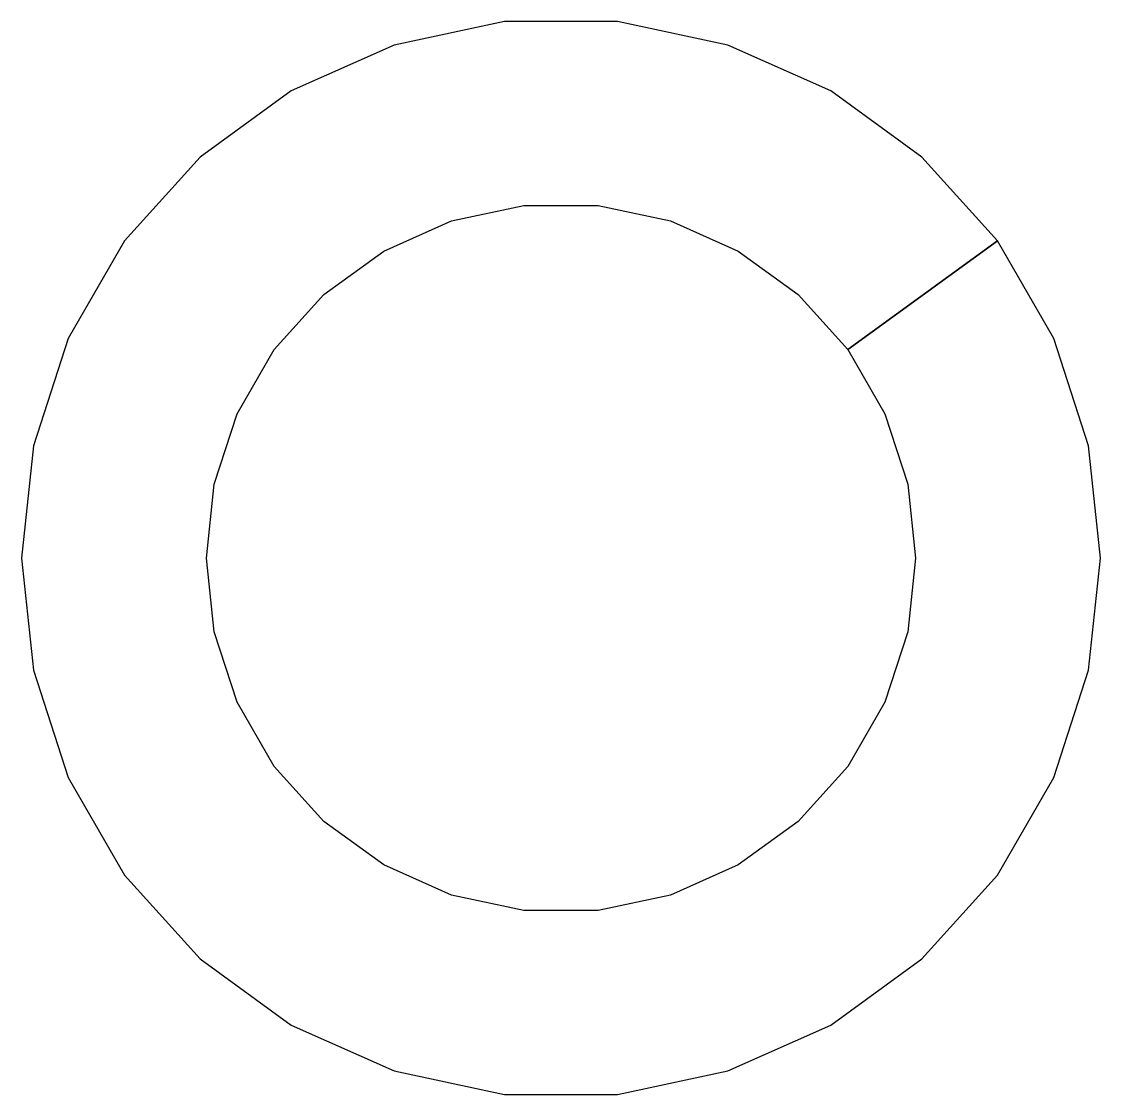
# Model space of a CAD drawing. Extents: x -1.75 to 1.75, y -1.74 to 1.74.
import ezdxf

# ---------------------------------------------------------------- set-up
doc = ezdxf.new("R2010")
doc.units = 0
doc.layers.add('Top', color=5, linetype='CONTINUOUS')

msp = doc.modelspace()

# ---------------------------------------------------------------- linework, layer by layer
at = {"layer": 'Top', "linetype": 'CONTINUOUS'}
msp.add_lwpolyline([(1.75, 0), (1.7118, 0.3638), (1.5987, 0.7118), (1.4158, 1.0286), (0.9304, 0.676), (0.9304, 0.676), (1.0506, 0.4677), (1.1249, 0.2391), (1.15, 0), (1.1249, -0.2391), (1.0506, -0.4677), (0.9304, -0.676), (0.7695, -0.8546), (0.575, -0.9959), (0.3554, -1.0937), (0.1202, -1.1437), (-0.1202, -1.1437), (-0.3554, -1.0937), (-0.575, -0.9959), (-0.7695, -0.8546), (-0.9304, -0.676), (-1.0506, -0.4677), (-1.1249, -0.2391), (-1.15, 0), (-1.1249, 0.2391), (-1.0506, 0.4677), (-0.9304, 0.676), (-0.7695, 0.8546), (-0.575, 0.9959), (-0.3554, 1.0937), (-0.1202, 1.1437), (0.1202, 1.1437), (0.3554, 1.0937), (0.575, 0.9959), (0.7695, 0.8546), (0.9304, 0.676), (1.4158, 1.0286), (1.171, 1.3005), (0.875, 1.5155), (0.5408, 1.6643), (0.1829, 1.7404), (-0.1829, 1.7404), (-0.5408, 1.6643), (-0.875, 1.5155), (-1.171, 1.3005), (-1.4158, 1.0286), (-1.5987, 0.7118), (-1.7118, 0.3638), (-1.75, 0), (-1.7118, -0.3638), (-1.5987, -0.7118), (-1.4158, -1.0286), (-1.171, -1.3005), (-0.875, -1.5155), (-0.5408, -1.6643), (-0.1829, -1.7404), (0.1829, -1.7404), (0.5408, -1.6643), (0.875, -1.5155), (1.171, -1.3005), (1.4158, -1.0286), (1.5987, -0.7118), (1.7118, -0.3638), (1.75, 0)], dxfattribs=at)

doc.saveas('drawing.dxf')
